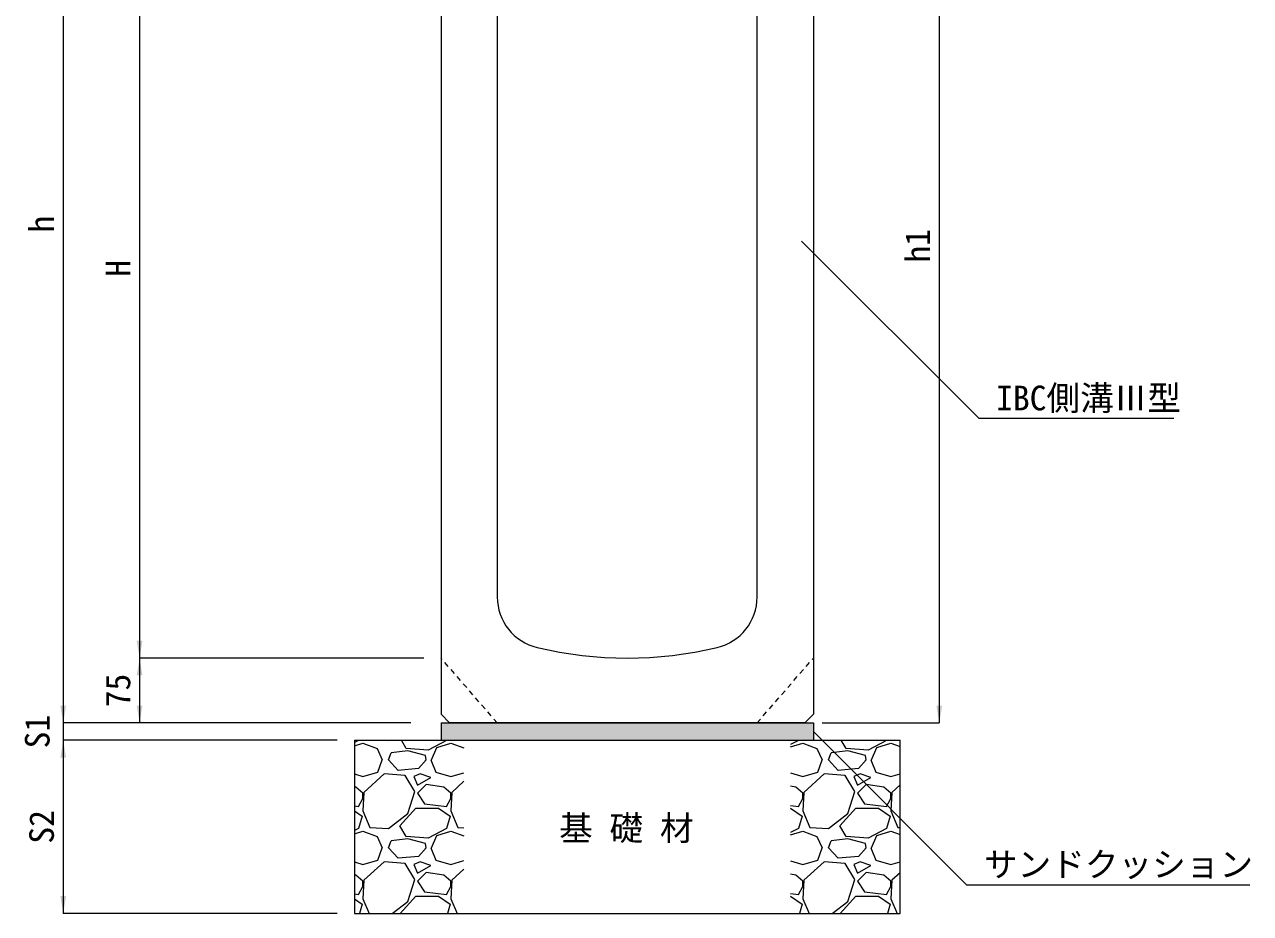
# Model space of a CAD drawing. Units: millimetres at full size; details may follow other scales. Extents: x 6872 to 78201, y -34623 to -7860.
# Drawn here: x 63045 to 64460, y -22209 to -21182 of the extents above; entities that cross this region are included whole.
import ezdxf
from ezdxf.enums import TextEntityAlignment as Align

# ---------------------------------------------------------------- set-up
doc = ezdxf.new("R2010")
doc.units = ezdxf.units.MM
doc.header["$LTSCALE"] = 16
doc.linetypes.add('USER1', pattern=[0.675, 0.375, -0.3])
for name, color, linetype, lineweight in [('0_2', 7, 'Continuous', 20), ('寸法線', 7, 'Continuous', 9), ('ﾊｯﾁﾝｸﾞ', 7, 'Continuous', 5)]:
    doc.layers.add(name, color=color, linetype=linetype, lineweight=lineweight)
doc.styles.add('ＭＳ ゴシック', font='')
doc.styles.get('ＭＳ ゴシック').set_extended_font_data('MS Gothic')

# ---------------------------------------------------------------- blocks, each defined once
blk = doc.blocks.new('filled_arrow')
at = {"color": 0, "linetype": 'Continuous', "lineweight": -2}
blk.add_solid([(7.5, 1.25), (0, 0), (7.5, -1.25)], dxfattribs=at)

msp = doc.modelspace()

# ---------------------------------------------------------------- hatches: boundary and pattern name
at = {"layer": 'ﾊｯﾁﾝｸﾞ'}
msp.add_hatch(color=8, dxfattribs=at).paths.add_polyline_path([(63955.64, -22008.86), (63955.64, -21988.86), (63535.64, -21988.86), (63525.64, -21988.86), (63525.64, -22008.86)])

# ---------------------------------------------------------------- linework, layer by layer
at = {"layer": '0_2'}
for p, q in [((63525.64, -20842.86), (63525.64, -21978.86)), ((63955.64, -20892.86), (63955.64, -21978.86)), ((63590.64, -21073.86), (63590.64, -21843.33)), ((63890.64, -21843.33), (63890.64, -21073.86)), ((63535.64, -21988.86), (63525.64, -21978.86)), ((63945.64, -21988.86), (63955.64, -21978.86)), ((63525.64, -21988.86), (63955.64, -21988.86)), ((63525.64, -21988.86), (63525.64, -22008.86)), ((63945.64, -21988.86), (63535.64, -21988.86)), ((63955.64, -21988.86), (63955.64, -22008.86)), ((63425.64, -22008.86), (64055.64, -22008.86)), ((63425.64, -22008.86), (63425.64, -22208.86)), ((64055.64, -22208.86), (64055.64, -22008.86)), ((63425.64, -22208.86), (64055.64, -22208.86))]:
    msp.add_line(p, q, dxfattribs=at)
at = {"layer": '0_2', "linetype": 'USER1', "lineweight": 9}
for p, q in [((63590.64, -21988.86), (63525.64, -21913.86)), ((63890.64, -21988.86), (63955.64, -21913.86))]:
    msp.add_line(p, q, dxfattribs=at)
at = {"layer": '0_2'}
for centre, radius, start, end in [((63650.64, -21843.33), 60, 180, 256.65785), ((63830.64, -21843.33), 60, 283.34237, 0), ((63740.64, -21463.86), 450, 256.65777, 283.34225)]:
    msp.add_arc(centre, radius, start, end, dxfattribs=at)
at = {"layer": '寸法線'}
for p, q in [((63089.45, -20836.86), (63089.45, -21988.86)), ((64100.97, -20886.86), (64100.97, -21988.86)), ((63177.6, -21013.86), (63177.6, -21913.86)), ((63177.6, -21913.86), (63177.6, -21988.86)), ((63505.64, -21913.86), (63177.6, -21913.86)), ((63505.64, -21913.86), (63177.6, -21913.86)), ((63089.45, -21948.86), (63089.45, -22048.86)), ((63490.64, -21988.86), (63089.45, -21988.86)), ((63490.64, -21988.86), (63089.45, -21988.86)), ((63490.64, -21988.86), (63177.6, -21988.86)), ((63965.64, -21988.86), (64100.97, -21988.86)), ((63405.64, -22008.86), (63089.45, -22008.86)), ((63089.45, -22008.86), (63089.45, -22208.86)), ((63405.64, -22008.86), (63089.45, -22008.86)), ((63405.64, -22208.86), (63089.45, -22208.86))]:
    msp.add_line(p, q, dxfattribs=at)
for points in [[(63942.03, -21432.45), (64146.61, -21637.02), (64371.89, -21637.02)], [(63955.64, -21998.86), (64132.52, -22175.74), (64459.38, -22175.74)]]:
    msp.add_lwpolyline(points, dxfattribs=at)
at = {"layer": 'ﾊｯﾁﾝｸﾞ'}
for p, q in [((63430.44, -22009.02), (63425.64, -22011.54)), ((63430.49, -22008.86), (63430.44, -22009.02)), ((63461.46, -22008.86), (63464.99, -22009.02)), ((63464.99, -22009.02), (63465.2, -22008.86)), ((63485.31, -22018.17), (63479.87, -22008.86)), ((63532.04, -22009.02), (63510.71, -22020.2)), ((63532.09, -22008.86), (63532.04, -22009.02)), ((63938.44, -22009.02), (63929.12, -22013.91)), ((63938.49, -22008.86), (63938.44, -22009.02)), ((63969.46, -22008.86), (63972.99, -22009.02)), ((63972.99, -22009.02), (63973.2, -22008.86)), ((63993.31, -22018.17), (63987.87, -22008.86)), ((64040.04, -22009.02), (64018.71, -22020.2)), ((64040.09, -22008.86), (64040.04, -22009.02)), ((63425.64, -22015.16), (63435.52, -22012.07)), ((63435.52, -22012.07), (63451.78, -22018.17)), ((63451.78, -22018.17), (63457.87, -22031.38)), ((63464.99, -22031.38), (63468.03, -22023.25)), ((63487.34, -22021.22), (63468.03, -22023.25)), ((63510.71, -22020.2), (63485.31, -22018.17)), ((63507.66, -22026.3), (63487.34, -22021.22)), ((63514.77, -22031.38), (63520.87, -22017.15)), ((63520.87, -22017.15), (63537.12, -22012.07)), ((63537.12, -22012.07), (63552.16, -22017.71)), ((63929.12, -22016.57), (63943.52, -22012.07)), ((63943.52, -22012.07), (63959.78, -22018.17)), ((63959.78, -22018.17), (63965.87, -22031.38)), ((63972.99, -22031.38), (63976.03, -22023.25)), ((63995.34, -22021.22), (63976.03, -22023.25)), ((64018.71, -22020.2), (63993.31, -22018.17)), ((64015.66, -22026.3), (63995.34, -22021.22)), ((64022.77, -22031.38), (64028.87, -22017.15)), ((64028.87, -22017.15), (64045.12, -22012.07)), ((64045.12, -22012.07), (64055.64, -22016.02)), ((63452.79, -22045.6), (63457.87, -22031.38)), ((63476.16, -22043.57), (63464.99, -22031.38)), ((63508.67, -22031.38), (63499.53, -22041.54)), ((63508.67, -22031.38), (63507.66, -22026.3)), ((63513.75, -22031.38), (63519.85, -22045.6)), ((63960.79, -22045.6), (63965.87, -22031.38)), ((63984.16, -22043.57), (63972.99, -22031.38)), ((64016.67, -22031.38), (64007.53, -22041.54)), ((64016.67, -22031.38), (64015.66, -22026.3)), ((64021.75, -22031.38), (64027.85, -22045.6)), ((63425.64, -22047.77), (63435.52, -22050.68)), ((63435.52, -22050.68), (63452.79, -22045.6)), ((63459.91, -22047.63), (63436.54, -22068.97)), ((63484.29, -22049.66), (63459.91, -22047.63)), ((63499.53, -22041.54), (63476.16, -22043.57)), ((63495.47, -22067.95), (63484.29, -22049.66)), ((63501.56, -22047.63), (63494.45, -22050.68)), ((63494.45, -22050.68), (63498.51, -22060.84)), ((63498.51, -22060.84), (63513.75, -22051.7)), ((63513.75, -22051.7), (63501.56, -22047.63)), ((63519.85, -22045.6), (63537.12, -22050.68)), ((63537.12, -22050.68), (63552.16, -22046.26)), ((63929.12, -22046.44), (63943.52, -22050.68)), ((63943.52, -22050.68), (63960.79, -22045.6)), ((63967.91, -22047.63), (63944.54, -22068.97)), ((63992.29, -22049.66), (63967.91, -22047.63)), ((64007.53, -22041.54), (63984.16, -22043.57)), ((64003.47, -22067.95), (63992.29, -22049.66)), ((64009.56, -22047.63), (64002.45, -22050.68)), ((64002.45, -22050.68), (64006.51, -22060.84)), ((64006.51, -22060.84), (64021.75, -22051.7)), ((64021.75, -22051.7), (64009.56, -22047.63)), ((64027.85, -22045.6), (64045.12, -22050.68)), ((64045.12, -22050.68), (64055.64, -22047.59)), ((63427.39, -22062.87), (63425.64, -22062.61)), ((63435.52, -22069.98), (63427.39, -22062.87)), ((63487.34, -22093.35), (63495.47, -22067.95)), ((63508.67, -22059.82), (63498.51, -22069.98)), ((63528.99, -22062.87), (63508.67, -22059.82)), ((63537.12, -22069.98), (63528.99, -22062.87)), ((63552.16, -22056.16), (63538.14, -22068.97)), ((63935.39, -22062.87), (63929.12, -22061.93)), ((63943.52, -22069.98), (63935.39, -22062.87)), ((63995.34, -22093.35), (64003.47, -22067.95)), ((64016.67, -22059.82), (64006.51, -22069.98)), ((64036.99, -22062.87), (64016.67, -22059.82)), ((64045.12, -22069.98), (64036.99, -22062.87)), ((64055.64, -22060.29), (64046.14, -22068.97)), ((63430.44, -22085.22), (63435.52, -22076.08)), ((63436.54, -22068.97), (63435.52, -22090.3)), ((63435.52, -22076.08), (63435.52, -22069.98)), ((63498.51, -22069.98), (63506.64, -22082.18)), ((63506.64, -22082.18), (63532.04, -22085.22)), ((63532.04, -22085.22), (63537.12, -22076.08)), ((63538.14, -22068.97), (63537.12, -22090.3)), ((63537.12, -22076.08), (63537.12, -22069.98)), ((63938.44, -22085.22), (63943.52, -22076.08)), ((63944.54, -22068.97), (63943.52, -22090.3)), ((63943.52, -22076.08), (63943.52, -22069.98)), ((64006.51, -22069.98), (64014.64, -22082.18)), ((64014.64, -22082.18), (64040.04, -22085.22)), ((64040.04, -22085.22), (64045.12, -22076.08)), ((64046.14, -22068.97), (64045.12, -22090.3)), ((64045.12, -22076.08), (64045.12, -22069.98)), ((63425.64, -22084.65), (63430.44, -22085.22)), ((63425.64, -22090.26), (63434.51, -22096.4)), ((63434.51, -22096.4), (63430.44, -22110.62)), ((63435.52, -22090.3), (63443.65, -22109.61)), ((63464.99, -22110.62), (63487.34, -22093.35)), ((63478.19, -22107.58), (63496.48, -22087.26)), ((63496.48, -22087.26), (63522.9, -22087.26)), ((63522.9, -22087.26), (63536.11, -22096.4)), ((63536.11, -22096.4), (63532.04, -22110.62)), ((63537.12, -22090.3), (63545.25, -22109.61)), ((63929.12, -22084.11), (63938.44, -22085.22)), ((63929.12, -22087.26), (63929.3, -22087.26)), ((63929.3, -22087.26), (63942.51, -22096.4)), ((63942.51, -22096.4), (63938.44, -22110.62)), ((63943.52, -22090.3), (63951.65, -22109.61)), ((63972.99, -22110.62), (63995.34, -22093.35)), ((63986.19, -22107.58), (64004.48, -22087.26)), ((64004.48, -22087.26), (64030.9, -22087.26)), ((64030.9, -22087.26), (64044.11, -22096.4)), ((64044.11, -22096.4), (64040.04, -22110.62)), ((64045.12, -22090.3), (64053.25, -22109.61)), ((63430.44, -22110.62), (63425.64, -22113.14)), ((63443.65, -22109.61), (63464.99, -22110.62)), ((63485.31, -22119.77), (63478.19, -22107.58)), ((63532.04, -22110.62), (63510.71, -22121.8)), ((63545.25, -22109.61), (63552.16, -22109.94)), ((63938.44, -22110.62), (63929.12, -22115.51)), ((63951.65, -22109.61), (63972.99, -22110.62)), ((63993.31, -22119.77), (63986.19, -22107.58)), ((64040.04, -22110.62), (64018.71, -22121.8)), ((64053.25, -22109.61), (64055.64, -22109.72)), ((63425.64, -22116.76), (63435.52, -22113.67)), ((63435.52, -22113.67), (63451.78, -22119.77)), ((63451.78, -22119.77), (63457.87, -22132.98)), ((63464.99, -22132.98), (63468.03, -22124.85)), ((63487.34, -22122.82), (63468.03, -22124.85)), ((63510.71, -22121.8), (63485.31, -22119.77)), ((63507.66, -22127.9), (63487.34, -22122.82)), ((63514.77, -22132.98), (63520.87, -22118.75)), ((63520.87, -22118.75), (63537.12, -22113.67)), ((63537.12, -22113.67), (63552.16, -22119.31)), ((63929.12, -22118.17), (63943.52, -22113.67)), ((63943.52, -22113.67), (63959.78, -22119.77)), ((63959.78, -22119.77), (63965.87, -22132.98)), ((63972.99, -22132.98), (63976.03, -22124.85)), ((63995.34, -22122.82), (63976.03, -22124.85)), ((64018.71, -22121.8), (63993.31, -22119.77)), ((64015.66, -22127.9), (63995.34, -22122.82)), ((64022.77, -22132.98), (64028.87, -22118.75)), ((64028.87, -22118.75), (64045.12, -22113.67)), ((64045.12, -22113.67), (64055.64, -22117.62)), ((63452.79, -22147.2), (63457.87, -22132.98)), ((63476.16, -22145.17), (63464.99, -22132.98)), ((63508.67, -22132.98), (63499.53, -22143.14)), ((63508.67, -22132.98), (63507.66, -22127.9)), ((63513.75, -22132.98), (63519.85, -22147.2)), ((63960.79, -22147.2), (63965.87, -22132.98)), ((63984.16, -22145.17), (63972.99, -22132.98)), ((64016.67, -22132.98), (64007.53, -22143.14)), ((64016.67, -22132.98), (64015.66, -22127.9)), ((64021.75, -22132.98), (64027.85, -22147.2)), ((63425.64, -22149.37), (63435.52, -22152.28)), ((63435.52, -22152.28), (63452.79, -22147.2)), ((63459.91, -22149.23), (63436.54, -22170.57)), ((63484.29, -22151.26), (63459.91, -22149.23)), ((63499.53, -22143.14), (63476.16, -22145.17)), ((63495.47, -22169.55), (63484.29, -22151.26)), ((63501.56, -22149.23), (63494.45, -22152.28)), ((63494.45, -22152.28), (63498.51, -22162.44)), ((63498.51, -22162.44), (63513.75, -22153.3)), ((63513.75, -22153.3), (63501.56, -22149.23)), ((63519.85, -22147.2), (63537.12, -22152.28)), ((63537.12, -22152.28), (63552.16, -22147.86)), ((63929.12, -22148.04), (63943.52, -22152.28)), ((63943.52, -22152.28), (63960.79, -22147.2)), ((63967.91, -22149.23), (63944.54, -22170.57)), ((63992.29, -22151.26), (63967.91, -22149.23)), ((64007.53, -22143.14), (63984.16, -22145.17)), ((64003.47, -22169.55), (63992.29, -22151.26)), ((64009.56, -22149.23), (64002.45, -22152.28)), ((64002.45, -22152.28), (64006.51, -22162.44)), ((64006.51, -22162.44), (64021.75, -22153.3)), ((64021.75, -22153.3), (64009.56, -22149.23)), ((64027.85, -22147.2), (64045.12, -22152.28)), ((64045.12, -22152.28), (64055.64, -22149.19)), ((63427.39, -22164.47), (63425.64, -22164.21)), ((63435.52, -22171.58), (63427.39, -22164.47)), ((63508.67, -22161.42), (63498.51, -22171.58)), ((63528.99, -22164.47), (63508.67, -22161.42)), ((63537.12, -22171.58), (63528.99, -22164.47)), ((63552.16, -22157.76), (63538.14, -22170.57)), ((63935.39, -22164.47), (63929.12, -22163.53)), ((63943.52, -22171.58), (63935.39, -22164.47)), ((64016.67, -22161.42), (64006.51, -22171.58)), ((64036.99, -22164.47), (64016.67, -22161.42)), ((64045.12, -22171.58), (64036.99, -22164.47)), ((64055.64, -22161.89), (64046.14, -22170.57)), ((63430.44, -22186.82), (63435.52, -22177.68)), ((63436.54, -22170.57), (63435.52, -22191.9)), ((63435.52, -22177.68), (63435.52, -22171.58)), ((63487.34, -22194.95), (63495.47, -22169.55)), ((63498.51, -22171.58), (63506.64, -22183.78)), ((63532.04, -22186.82), (63537.12, -22177.68)), ((63538.14, -22170.57), (63537.12, -22191.9)), ((63537.12, -22177.68), (63537.12, -22171.58)), ((63938.44, -22186.82), (63943.52, -22177.68)), ((63944.54, -22170.57), (63943.52, -22191.9)), ((63943.52, -22177.68), (63943.52, -22171.58)), ((63995.34, -22194.95), (64003.47, -22169.55)), ((64006.51, -22171.58), (64014.64, -22183.78)), ((64040.04, -22186.82), (64045.12, -22177.68)), ((64046.14, -22170.57), (64045.12, -22191.9)), ((64045.12, -22177.68), (64045.12, -22171.58)), ((63425.64, -22186.25), (63430.44, -22186.82)), ((63425.64, -22191.86), (63434.51, -22198)), ((63435.52, -22191.9), (63442.66, -22208.86)), ((63469.34, -22208.86), (63487.34, -22194.95)), ((63478.48, -22208.86), (63496.48, -22188.86)), ((63496.48, -22188.86), (63522.9, -22188.86)), ((63506.64, -22183.78), (63532.04, -22186.82)), ((63522.9, -22188.86), (63536.11, -22198)), ((63537.12, -22191.9), (63544.26, -22208.86)), ((63929.12, -22185.71), (63938.44, -22186.82)), ((63929.12, -22188.86), (63929.3, -22188.86)), ((63929.3, -22188.86), (63942.51, -22198)), ((63943.52, -22191.9), (63950.66, -22208.86)), ((63977.34, -22208.86), (63995.34, -22194.95)), ((63986.48, -22208.86), (64004.48, -22188.86)), ((64004.48, -22188.86), (64030.9, -22188.86)), ((64014.64, -22183.78), (64040.04, -22186.82)), ((64030.9, -22188.86), (64044.11, -22198)), ((64045.12, -22191.9), (64052.26, -22208.86)), ((63434.51, -22198), (63431.4, -22208.86)), ((63536.11, -22198), (63533, -22208.86)), ((63942.51, -22198), (63939.4, -22208.86)), ((64044.11, -22198), (64041, -22208.86))]:
    msp.add_line(p, q, dxfattribs=at)

# ---------------------------------------------------------------- block references
at = {"layer": '寸法線'}
for p, xscale, yscale, rotation in [((63942.03, -21432.45), 0.133, 0.133, 315), ((63177.6, -21913.86), 2.67, 2.67, 90), ((63177.6, -21913.86), 2.67, 2.67, 270), ((63089.45, -21988.86), 2.67, 2.67, 90), ((63089.45, -21988.86), 2.67, 2.67, 90), ((63177.6, -21988.86), 2.67, 2.67, 90), ((64100.97, -21988.86), 2.67, 2.67, 90), ((63089.45, -22008.86), 2.67, 2.67, 270), ((63089.45, -22008.86), 2.67, 2.67, 270), ((63955.64, -21998.86), 0.133, 0.133, 315), ((63089.45, -22208.86), 2.67, 2.67, 90)]:
    msp.add_blockref('filled_arrow', p, dxfattribs=dict(at, xscale=xscale, yscale=yscale, rotation=rotation))

# ---------------------------------------------------------------- texts
at = {"layer": '0_2', "style": 'ＭＳ ゴシック'}
msp.add_text('基 礎 材', height=28.48, dxfattribs=at).set_placement((63661.99, -22133.03), align=Align.BOTTOM_LEFT)
at = {"layer": '寸法線', "style": 'ＭＳ ゴシック'}
for s, p in [('h', (63064.45, -21412.86)), ('h1', (64075.97, -21437.86)), ('H', (63152.6, -21463.86)), ('75', (63152.6, -21951.36)), ('S1', (63059.45, -21998.86)), ('S2', (63064.45, -22108.86))]:
    msp.add_text(s, height=28.48, rotation=90, dxfattribs=at).set_placement(p, align=Align.MIDDLE_CENTER)
for s, p in [('IBC側溝Ⅲ型', (64166.61, -21599.35)), ('サンドクッション', (64152.52, -22137.91))]:
    msp.add_text(s, height=28.48, dxfattribs=at).set_placement(p, align=Align.TOP_LEFT)

doc.saveas('drawing.dxf')
